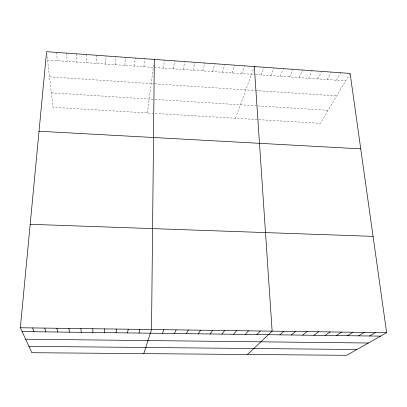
<?xml version="1.0" encoding="UTF-8"?>
<svg xmlns="http://www.w3.org/2000/svg" width="407" height="407" viewBox="0 0 407 407"><rect width="100%" height="100%" fill="white"/><g stroke="black" fill="none" stroke-linecap="round" stroke-linejoin="round"><path stroke-width="0.31" stroke-dasharray="2.04 1.53" d="M105.815 64.103L105.962 55.947M115.385 64.769L115.715 56.644M124.918 65.435L125.422 57.341M134.417 66.097L135.099 58.033M143.869 66.758L144.729 58.72M147.42 112.968L153.607 64.952M163.304 68.117L164.52 60.139M173.27 68.814L174.669 60.867M183.201 69.505L184.778 61.589M193.081 70.197L194.841 62.312M202.925 70.884L204.863 63.029M212.724 71.571L214.84 63.741M222.487 72.253L224.776 64.454M232.204 72.929L234.666 65.161M241.88 73.606L244.515 65.868M235.516 118.249L254.319 66.57M261.111 74.949L264.082 67.267M270.665 75.621L273.804 67.964M280.179 76.282L283.486 68.656M289.652 76.943L293.126 69.348M299.084 77.605L302.722 70.035M308.481 78.261L312.281 70.721M317.836 78.912L321.795 71.403M327.157 79.563L331.273 72.08M336.431 80.215L340.71 72.756M350.106 73.428L320.34 123.341L53.032 107.3L46.927 54.67M51.358 92.877L154.167 99.354M154.787 99.394L256.446 105.8M258.226 105.912L328.103 110.317M49.501 76.852L154.217 83.801M154.818 83.842L255.092 90.496M255.703 90.537L336.696 95.91M47.548 60.027L255.113 74.532M255.713 74.573L345.675 80.861M56.583 52.411L57.362 60.714M66.545 53.124L67.13 61.396M76.46 53.831L76.862 62.078M86.335 54.538L86.554 62.754M96.169 55.245L96.205 63.431"/><path stroke-width="0.61" d="M154.319 59.407L151.526 329.522L143.788 353.627M104.518 332.626L104.665 328.892M20.35 327.757L46.581 51.694L350.106 73.428L386.65 332.692L346.688 355.306L31.878 352.701L20.35 327.757L386.65 332.692M116.061 332.773L116.468 329.049M127.544 332.916L128.215 329.212M138.97 333.063L139.896 329.37M162.424 333.358L163.873 329.69M174.44 333.511L176.16 329.858M186.396 333.664L188.38 330.021M198.29 333.816L200.534 330.184M210.119 333.964L212.622 330.347M221.891 334.116L224.649 330.509M233.603 334.264L236.615 330.672M245.258 334.412L248.519 330.83M256.848 334.559L260.358 330.993M247.497 354.487L272.135 331.15L254.319 66.57M279.858 334.849L283.857 331.308M291.275 334.997L295.513 331.466M302.635 335.139L307.112 331.619M313.939 335.282L318.645 331.776M325.183 335.424L330.128 331.929M336.375 335.566L341.544 332.087M347.507 335.709L352.91 332.239M358.587 335.846L364.214 332.392M369.612 335.989L375.458 332.539M28.948 346.357L356.934 349.506M25.641 339.209L368.416 343.009M22.115 331.583L380.581 336.126M30.179 224.303L373.071 236.37M39.026 131.237L360.739 148.865M32.58 327.92L34.066 331.73M44.75 328.083L45.955 331.883M56.853 328.251L57.784 332.036M68.9 328.408L69.556 332.183M80.881 328.571L81.268 332.331M92.801 328.734L92.923 332.478"/></g></svg>
